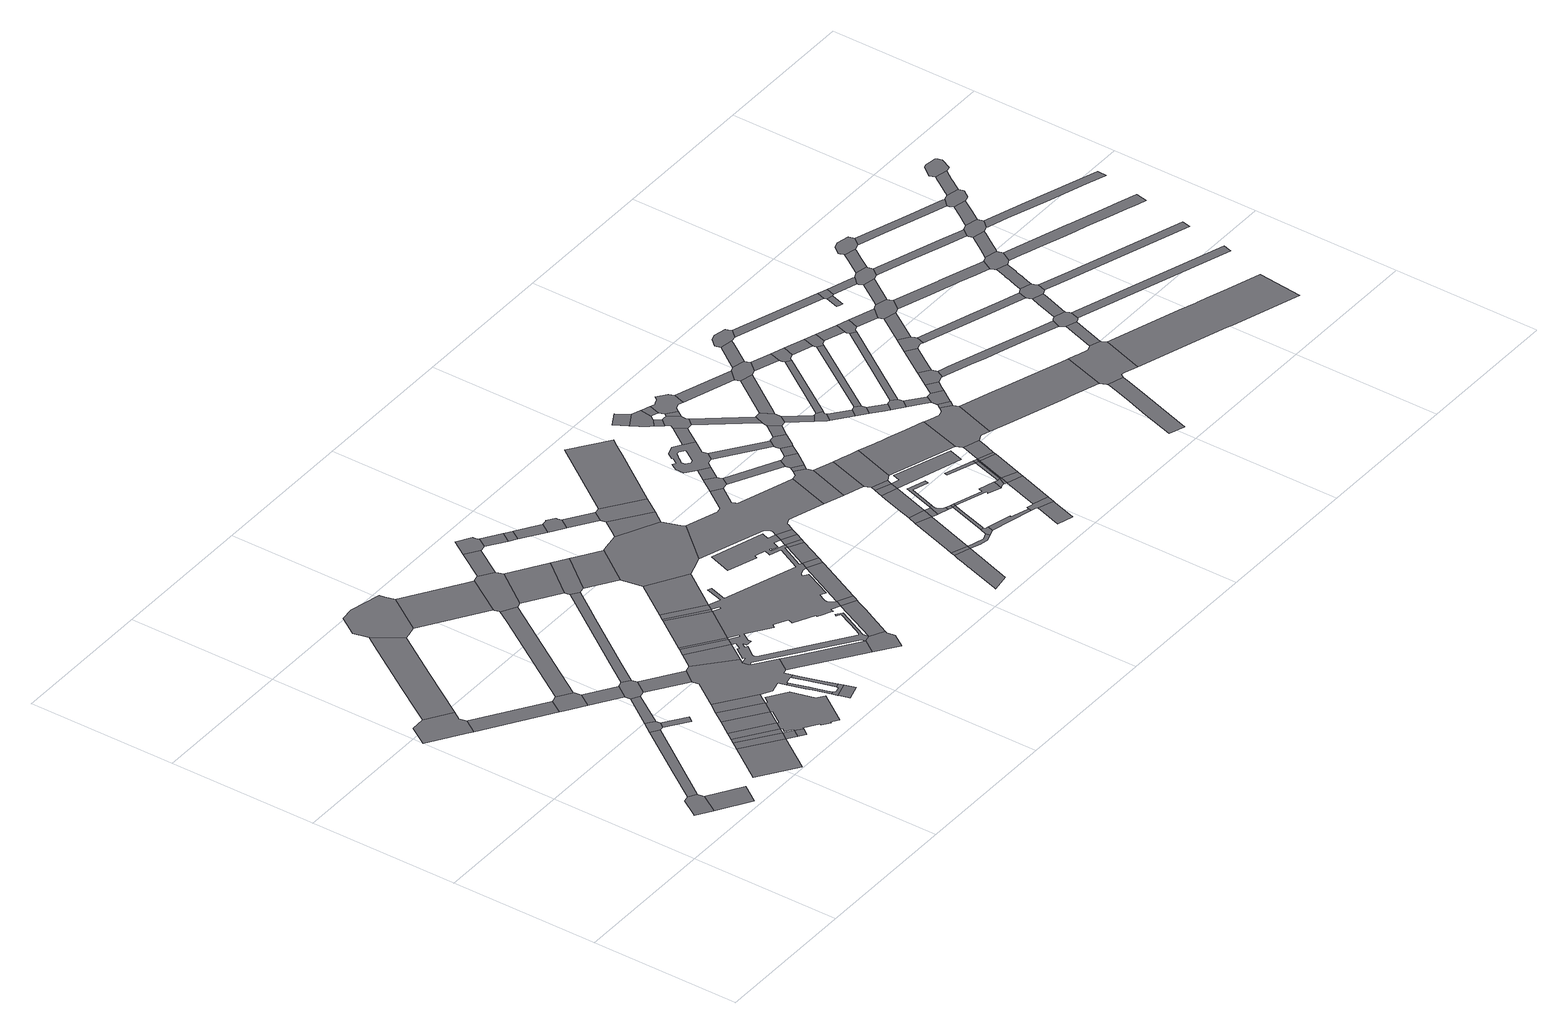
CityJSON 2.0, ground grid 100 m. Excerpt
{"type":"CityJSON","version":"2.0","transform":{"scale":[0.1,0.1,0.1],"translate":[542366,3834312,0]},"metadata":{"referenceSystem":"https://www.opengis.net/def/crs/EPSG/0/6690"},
"CityObjects":{
"road1":{"type":"Road","geometry":[{"type":"MultiSurface","lod":"1","boundaries":[[[0,1,2,3,4,5,6,7]]]}]},
"road2":{"type":"Road","attributes":{"RoadStructureAttribute.sectionType":"1"},"geometry":[{"type":"MultiSurface","lod":"1","boundaries":[[[6,5,4,8,9]]]}]},
"road3":{"type":"Road","geometry":[{"type":"MultiSurface","lod":"1","boundaries":[[[10,11,12,13,14,15,16,17,18,19]]]}]},
"road4":{"type":"Road","attributes":{"RoadStructureAttribute.sectionType":"1"},"geometry":[{"type":"MultiSurface","lod":"1","boundaries":[[[20,21,0,7,22]]]}]},
"road5":{"type":"Road","attributes":{"RoadStructureAttribute.sectionType":"1"},"geometry":[{"type":"MultiSurface","lod":"1","boundaries":[[[17,16,23,24]]]}]},
"road6":{"type":"Road","attributes":{"RoadStructureAttribute.sectionType":"1"},"geometry":[{"type":"MultiSurface","lod":"1","boundaries":[[[25,26,27,28,29]]]}]},
"road7":{"type":"Road","geometry":[{"type":"MultiSurface","lod":"1","boundaries":[[[30,20,22,31,32,33]]]}]},
"road8":{"type":"Road","attributes":{"RoadStructureAttribute.sectionType":"1"},"geometry":[{"type":"MultiSurface","lod":"1","boundaries":[[[34,35,36,37,38,39,10,19,40,41]]]}]},
"road9":{"type":"Road","geometry":[{"type":"MultiSurface","lod":"1","boundaries":[[[42,43,44,24,23,45,46,47,48,49,50]]]}]},
"road10":{"type":"Road","geometry":[{"type":"MultiSurface","lod":"1","boundaries":[[[51,25,29,52]]]}]},
"road11":{"type":"Road","geometry":[{"type":"MultiSurface","lod":"1","boundaries":[[[53,54,32,31]]]}]},
"road12":{"type":"Road","attributes":{"RoadStructureAttribute.sectionType":"1"},"geometry":[{"type":"MultiSurface","lod":"1","boundaries":[[[55,51,52,56]]]}]},
"road13":{"type":"Road","attributes":{"RoadStructureAttribute.sectionType":"1"},"geometry":[{"type":"MultiSurface","lod":"1","boundaries":[[[57,30,33,58]]]}]},
"road14":{"type":"Road","geometry":[{"type":"MultiSurface","lod":"1","boundaries":[[[59,55,56,60]]]}]},
"road15":{"type":"Road","attributes":{"RoadStructureAttribute.sectionType":"1"},"geometry":[{"type":"MultiSurface","lod":"1","boundaries":[[[52,29,61,62]]]}]},
"road16":{"type":"Road","attributes":{"RoadStructureAttribute.sectionType":"1"},"geometry":[{"type":"MultiSurface","lod":"1","boundaries":[[[63,47,46,64,65]]]}]},
"road17":{"type":"Road","attributes":{"RoadStructureAttribute.sectionType":"1"},"geometry":[{"type":"MultiSurface","lod":"1","boundaries":[[[66,59,60,67]]]}]},
"road18":{"type":"Road","geometry":[{"type":"MultiSurface","lod":"1","boundaries":[[[62,61,68,69]]]}]},
"road19":{"type":"Road","geometry":[{"type":"MultiSurface","lod":"1","boundaries":[[[70,66,67,71]]]}]},
"road20":{"type":"Road","geometry":[{"type":"MultiSurface","lod":"1","boundaries":[[[72,65,64,57,58,73,74,75]]]}]},
"road21":{"type":"Road","attributes":{"RoadStructureAttribute.sectionType":"1"},"geometry":[{"type":"MultiSurface","lod":"1","boundaries":[[[76,70,71,77,78]]]}]},
"road22":{"type":"Road","geometry":[{"type":"MultiSurface","lod":"1","boundaries":[[[79,80,81,82,83,84,85,71,67,86,87,60,56,88,89,90,62,69,91,92,93,94]]]}]},
"road23":{"type":"Road","attributes":{"RoadStructureAttribute.sectionType":"1"},"geometry":[{"type":"MultiSurface","lod":"1","boundaries":[[[74,73,95,96]]]}]},
"road24":{"type":"Road","attributes":{"RoadStructureAttribute.sectionType":"1"},"geometry":[{"type":"MultiSurface","lod":"1","boundaries":[[[97,98,42,50,99,100]]]}]},
"road25":{"type":"Road","geometry":[{"type":"MultiSurface","lod":"1","boundaries":[[[101,102,103,34,41,104,105,106,107,108]]]}]},
"road26":{"type":"Road","geometry":[{"type":"MultiSurface","lod":"1","boundaries":[[[109,96,95,110,76,78,111,112,113,114,115,116,117,118,119,120,121,122,123,124]]]}]},
"road27":{"type":"Road","geometry":[{"type":"MultiSurface","lod":"1","boundaries":[[[125,126,127,128,114,113,129,130,131,132,133]]]}]},
"road28":{"type":"Road","attributes":{"RoadStructureAttribute.sectionType":"1"},"geometry":[{"type":"MultiSurface","lod":"1","boundaries":[[[134,135,136,137,138,139,140,141,142,143,133,132,144,145]]]}]},
"road29":{"type":"Road","geometry":[{"type":"MultiSurface","lod":"1","boundaries":[[[145,144,146,147,148]]]}]},
"road30":{"type":"Road","attributes":{"RoadStructureAttribute.sectionType":"1"},"geometry":[{"type":"MultiSurface","lod":"1","boundaries":[[[149,150,118,117,151,152,153,154,135,134]]]}]},
"road31":{"type":"Road","attributes":{"RoadStructureAttribute.sectionType":"1"},"geometry":[{"type":"MultiSurface","lod":"1","boundaries":[[[155,156,72,75,157,158,159,160]]]}]},
"road32":{"type":"Road","attributes":{"RoadStructureAttribute.sectionType":"1"},"geometry":[{"type":"MultiSurface","lod":"1","boundaries":[[[161,106,105,162,163]]]}]},
"road33":{"type":"Road","attributes":{"RoadStructureAttribute.sectionType":"1"},"geometry":[{"type":"MultiSurface","lod":"1","boundaries":[[[164,109,124,165]]]}]},
"road34":{"type":"Road","geometry":[{"type":"MultiSurface","lod":"1","boundaries":[[[166,164,165,167]]]}]},
"road35":{"type":"Road","attributes":{"RoadStructureAttribute.sectionType":"1"},"geometry":[{"type":"MultiSurface","lod":"1","boundaries":[[[168,166,167,169]]]}]},
"road36":{"type":"Road","geometry":[{"type":"MultiSurface","lod":"1","boundaries":[[[170,171,163,162,172,173,97,100,174,175,176,177,178]]]}]},
"road37":{"type":"Road","geometry":[{"type":"MultiSurface","lod":"1","boundaries":[[[179,180,168,169,181]]]}]},
"road38":{"type":"Road","attributes":{"RoadStructureAttribute.sectionType":"1"},"geometry":[{"type":"MultiSurface","lod":"1","boundaries":[[[182,121,120,183,184,185,186]]]}]},
"road39":{"type":"Road","geometry":[{"type":"MultiSurface","lod":"1","boundaries":[[[187,179,181,188]]]}]},
"road40":{"type":"Road","attributes":{"RoadStructureAttribute.sectionType":"1"},"geometry":[{"type":"MultiSurface","lod":"1","boundaries":[[[176,175,189,190]]]}]},
"road41":{"type":"Road","geometry":[{"type":"MultiSurface","lod":"1","boundaries":[[[191,187,188,192]]]}]},
"road42":{"type":"Road","attributes":{"RoadStructureAttribute.sectionType":"1"},"geometry":[{"type":"MultiSurface","lod":"1","boundaries":[[[193,170,178,194]]]}]},
"road43":{"type":"Road","geometry":[{"type":"MultiSurface","lod":"1","boundaries":[[[195,186,185,196,197,198,199,200,201,202]]]}]},
"road44":{"type":"Road","geometry":[{"type":"MultiSurface","lod":"1","boundaries":[[[203,190,189,204,155,160,205,206,207]]]}]},
"road45":{"type":"Road","attributes":{"RoadStructureAttribute.sectionType":"1"},"geometry":[{"type":"MultiSurface","lod":"1","boundaries":[[[208,191,192,209,210,211]]]}]},
"road46":{"type":"Road","geometry":[{"type":"MultiSurface","lod":"1","boundaries":[[[212,193,194,213,214,215,216,217,218]]]}]},
"road47":{"type":"Road","attributes":{"RoadStructureAttribute.sectionType":"1"},"geometry":[{"type":"MultiSurface","lod":"1","boundaries":[[[219,220,221,222,223,224,225,226,227,228,229,230,231,232,192,188,233,234,181,169,235,236,167,165,237,238,239,240,241,242,123,122,243,244,186,195,245,246,247,248,249,250,251,252,253,254,255,256,257,258,259,260,261,262,263,264,265,266,267,268,269,270,271,272,273,274,275,276,277,278,279,280,281,282,283,284,285,286,287,288,289,290,291,292,293,294,295,296,297,298,299,300,301,302]]]}]},
"road48":{"type":"Road","attributes":{"RoadStructureAttribute.sectionType":"1"},"geometry":[{"type":"MultiSurface","lod":"1","boundaries":[[[303,207,206,304,305]]]}]},
"road49":{"type":"Road","attributes":{"RoadStructureAttribute.sectionType":"1"},"geometry":[{"type":"MultiSurface","lod":"1","boundaries":[[[276,195,202,306,307,308,309,310]]]}]},
"road50":{"type":"Road","attributes":{"RoadStructureAttribute.sectionType":"1"},"geometry":[{"type":"MultiSurface","lod":"1","boundaries":[[[215,214,311,312]]]}]},
"road51":{"type":"Road","geometry":[{"type":"MultiSurface","lod":"1","boundaries":[[[312,311,313,314]]]}]},
"road52":{"type":"Road","geometry":[{"type":"MultiSurface","lod":"1","boundaries":[[[277,276,310,315,316]]]}]},
"road53":{"type":"Road","attributes":{"RoadStructureAttribute.sectionType":"1"},"geometry":[{"type":"MultiSurface","lod":"1","boundaries":[[[317,318,314,313,319,320]]]}]},
"road54":{"type":"Road","geometry":[{"type":"MultiSurface","lod":"1","boundaries":[[[321,322,305,304,323,324,208,211,325,326,327,328,329,330]]]}]},
"road55":{"type":"Road","attributes":{"RoadStructureAttribute.sectionType":"1"},"geometry":[{"type":"MultiSurface","lod":"1","boundaries":[[[289,277,316,331,332]]]}]},
"road56":{"type":"Road","geometry":[{"type":"MultiSurface","lod":"1","boundaries":[[[333,334,320,319,335,336,337,338,339,340]]]}]},
"road57":{"type":"Road","attributes":{"RoadStructureAttribute.sectionType":"1"},"geometry":[{"type":"MultiSurface","lod":"1","boundaries":[[[337,336,341,342]]]}]},
"road58":{"type":"Road","geometry":[{"type":"MultiSurface","lod":"1","boundaries":[[[290,289,332,343]]]}]},
"road59":{"type":"Road","attributes":{"RoadStructureAttribute.sectionType":"1"},"geometry":[{"type":"MultiSurface","lod":"1","boundaries":[[[344,345,321,330,346]]]}]},
"road60":{"type":"Road","attributes":{"RoadStructureAttribute.sectionType":"1"},"geometry":[{"type":"MultiSurface","lod":"1","boundaries":[[[293,290,343,347]]]}]},
"road61":{"type":"Road","geometry":[{"type":"MultiSurface","lod":"1","boundaries":[[[348,349,350,342,341,351,344,346,352]]]}]},
"road62":{"type":"Road","geometry":[{"type":"MultiSurface","lod":"1","boundaries":[[[294,293,347,353]]]}]},
"road63":{"type":"Road","geometry":[{"type":"MultiSurface","lod":"1","boundaries":[[[301,294,353,354]]]}]},
"road64":{"type":"Road","geometry":[{"type":"MultiSurface","lod":"1","boundaries":[[[302,301,354,355,356]]]}]},
"road65":{"type":"Road","attributes":{"RoadStructureAttribute.sectionType":"1"},"geometry":[{"type":"MultiSurface","lod":"1","boundaries":[[[357,358,359,360,361,362,363,364,365,366]]]}]},
"road66":{"type":"Road","geometry":[{"type":"MultiSurface","lod":"1","boundaries":[[[367,368,369,370,371,327,326,372,373,374,375,302,356,376,377,378,379,380,381,382,383,384,385,386,387]]]}]},
"road67":{"type":"Road","geometry":[{"type":"MultiSurface","lod":"1","boundaries":[[[388,357,366,389]]]}]},
"road68":{"type":"Road","attributes":{"RoadStructureAttribute.sectionType":"1"},"geometry":[{"type":"MultiSurface","lod":"1","boundaries":[[[390,348,352,391,392,393]]]}]},
"road69":{"type":"Road","attributes":{"RoadStructureAttribute.sectionType":"1"},"geometry":[{"type":"MultiSurface","lod":"1","boundaries":[[[394,395,396,388,389,397]]]}]},
"road70":{"type":"Road","attributes":{"RoadStructureAttribute.sectionType":"1"},"geometry":[{"type":"MultiSurface","lod":"1","boundaries":[[[398,389,366,399,400,401,402]]]}]},
"road71":{"type":"Road","geometry":[{"type":"MultiSurface","lod":"1","boundaries":[[[403,367,387,404,405,406,407,408,409]]]}]},
"road72":{"type":"Road","geometry":[{"type":"MultiSurface","lod":"1","boundaries":[[[410,394,397,411]]]}]},
"road73":{"type":"Road","geometry":[{"type":"MultiSurface","lod":"1","boundaries":[[[412,402,401,413,414,415,416,417]]]}]},
"road74":{"type":"Road","geometry":[{"type":"MultiSurface","lod":"1","boundaries":[[[418,403,409,419]]]}]},
"road75":{"type":"Road","attributes":{"RoadStructureAttribute.sectionType":"1"},"geometry":[{"type":"MultiSurface","lod":"1","boundaries":[[[411,397,420,421]]]}]},
"road76":{"type":"Road","attributes":{"RoadStructureAttribute.sectionType":"1"},"geometry":[{"type":"MultiSurface","lod":"1","boundaries":[[[422,423,424,425,412,417]]]}]},
"road77":{"type":"Road","geometry":[{"type":"MultiSurface","lod":"1","boundaries":[[[426,427,428,429,382,381,430,431,432]]]}]},
"road78":{"type":"Road","attributes":{"RoadStructureAttribute.sectionType":"1"},"geometry":[{"type":"MultiSurface","lod":"1","boundaries":[[[433,434,435,436,410,411,437]]]}]},
"road79":{"type":"Road","attributes":{"RoadStructureAttribute.sectionType":"1"},"geometry":[{"type":"MultiSurface","lod":"1","boundaries":[[[406,405,438,439]]]}]},
"road80":{"type":"Road","geometry":[{"type":"MultiSurface","lod":"1","boundaries":[[[440,421,420,441,442,443,444,445,446,447]]]}]},
"road81":{"type":"Road","geometry":[{"type":"MultiSurface","lod":"1","boundaries":[[[448,449,450,451,452,453,454,455,456,457,458,459,460,461,462,463,464,418,419,465,466,467,468,469,470,471,472],[473,474,475,476,477,478,479,480,481,482,483,484,485,486,487]]]}]},
"road82":{"type":"Road","attributes":{"RoadStructureAttribute.sectionType":"1"},"geometry":[{"type":"MultiSurface","lod":"1","boundaries":[[[442,441,425,488]]]}]},
"road83":{"type":"Road","attributes":{"RoadStructureAttribute.sectionType":"1"},"geometry":[{"type":"MultiSurface","lod":"1","boundaries":[[[489,490,414,413,491,492]]]}]},
"road84":{"type":"Road","geometry":[{"type":"MultiSurface","lod":"1","boundaries":[[[488,425,424,493]]]}]},
"road85":{"type":"Road","geometry":[{"type":"MultiSurface","lod":"1","boundaries":[[[494,433,437,495]]]}]},
"road86":{"type":"Road","attributes":{"RoadStructureAttribute.sectionType":"1"},"geometry":[{"type":"MultiSurface","lod":"1","boundaries":[[[431,430,496,497]]]}]},
"road87":{"type":"Road","attributes":{"RoadStructureAttribute.sectionType":"1"},"geometry":[{"type":"MultiSurface","lod":"1","boundaries":[[[498,494,495,499,500]]]}]},
"road88":{"type":"Road","attributes":{"RoadStructureAttribute.sectionType":"1"},"geometry":[{"type":"MultiSurface","lod":"1","boundaries":[[[501,426,432,502]]]}]},
"road89":{"type":"Road","attributes":{"RoadStructureAttribute.sectionType":"1"},"geometry":[{"type":"MultiSurface","lod":"1","boundaries":[[[503,504,505,506,440,447]]]}]},
"road90":{"type":"Road","geometry":[{"type":"MultiSurface","lod":"1","boundaries":[[[507,508,509,439,438,510,501,502,511]]]}]},
"road91":{"type":"Road","attributes":{"RoadStructureAttribute.sectionType":"1"},"geometry":[{"type":"MultiSurface","lod":"1","boundaries":[[[469,468,512,513]]]}]},
"road92":{"type":"Road","attributes":{"RoadStructureAttribute.sectionType":"1"},"geometry":[{"type":"MultiSurface","lod":"1","boundaries":[[[514,515,516,517,518]]]}]},
"road93":{"type":"Road","geometry":[{"type":"MultiSurface","lod":"1","boundaries":[[[519,448,472,520,521,522]]]}]},
"road94":{"type":"Road","attributes":{"RoadStructureAttribute.sectionType":"1"},"geometry":[{"type":"MultiSurface","lod":"1","boundaries":[[[523,524,493,424,525,526,527,528,529]]]}]},
"road95":{"type":"Road","geometry":[{"type":"MultiSurface","lod":"1","boundaries":[[[530,531,532,497,496,498,500,533,534]]]}]},
"road96":{"type":"Road","attributes":{"RoadStructureAttribute.sectionType":"1"},"geometry":[{"type":"MultiSurface","lod":"1","boundaries":[[[535,536,537,538]]]}]},
"road97":{"type":"Road","geometry":[{"type":"MultiSurface","lod":"1","boundaries":[[[539,540,541,492,491,542,543,544,514,518,545,546]]]}]},
"road98":{"type":"Road","attributes":{"RoadStructureAttribute.sectionType":"1"},"geometry":[{"type":"MultiSurface","lod":"1","boundaries":[[[547,507,511,548,549]]]}]},
"road99":{"type":"Road","geometry":[{"type":"MultiSurface","lod":"1","boundaries":[[[538,537,550,551,552,553,554,555,556]]]}]},
"road100":{"type":"Road","attributes":{"RoadStructureAttribute.sectionType":"1"},"geometry":[{"type":"MultiSurface","lod":"1","boundaries":[[[557,553,552,558,559,560,561]]]}]},
"road101":{"type":"Road","geometry":[{"type":"MultiSurface","lod":"1","boundaries":[[[562,561,560,563,564,565,519,522,566,567,568,569,570,571,572]]]}]},
"road102":{"type":"Road","geometry":[{"type":"MultiSurface","lod":"1","boundaries":[[[573,574,575,513,512,576,547,549,577,578]]]}]},
"road103":{"type":"Road","geometry":[{"type":"MultiSurface","lod":"1","boundaries":[[[579,580,581,582,495,437]]]}]},
"road104":{"type":"Road","attributes":{"RoadStructureAttribute.sectionType":"1"},"geometry":[{"type":"MultiSurface","lod":"1","boundaries":[[[583,546,545,584]]]}]},
"road105":{"type":"Road","attributes":{"RoadStructureAttribute.sectionType":"1"},"geometry":[{"type":"MultiSurface","lod":"1","boundaries":[[[529,528,585,586,587,588,589]]]}]},
"road106":{"type":"Road","attributes":{"RoadStructureAttribute.sectionType":"1"},"geometry":[{"type":"MultiSurface","lod":"1","boundaries":[[[590,556,555,591,592,593]]]}]},
"road107":{"type":"Road","attributes":{"RoadStructureAttribute.sectionType":"1"},"geometry":[{"type":"MultiSurface","lod":"1","boundaries":[[[594,572,571,595]]]}]},
"road108":{"type":"Road","geometry":[{"type":"MultiSurface","lod":"1","boundaries":[[[588,587,583,596]]]}]},
"road109":{"type":"Road","attributes":{"RoadStructureAttribute.sectionType":"1"},"geometry":[{"type":"MultiSurface","lod":"1","boundaries":[[[568,567,597,598,599,600]]]}]},
"road110":{"type":"Road","geometry":[{"type":"MultiSurface","lod":"1","boundaries":[[[601,602,603,604]]]}]},
"road111":{"type":"Road","attributes":{"RoadStructureAttribute.sectionType":"1"},"geometry":[{"type":"MultiSurface","lod":"1","boundaries":[[[605,606,607,573,578,608]]]}]},
"road112":{"type":"Road","geometry":[{"type":"MultiSurface","lod":"1","boundaries":[[[596,583,584,609]]]}]},
"road113":{"type":"Road","geometry":[{"type":"MultiSurface","lod":"1","boundaries":[[[603,589,588,610]]]}]},
"road114":{"type":"Road","geometry":[{"type":"MultiSurface","lod":"1","boundaries":[[[611,612,613,614,593,592,615,594,595,616,617,618,619,620]]]}]},
"road115":{"type":"Road","attributes":{"RoadStructureAttribute.sectionType":"1"},"geometry":[{"type":"MultiSurface","lod":"1","boundaries":[[[621,622,623,624,625,626,534,533,627,628,629]]]}]},
"road116":{"type":"Road","attributes":{"RoadStructureAttribute.sectionType":"1"},"geometry":[{"type":"MultiSurface","lod":"1","boundaries":[[[630,596,609,631]]]}]},
"road117":{"type":"Road","geometry":[{"type":"MultiSurface","lod":"1","boundaries":[[[604,603,610,632]]]}]},
"road118":{"type":"Road","geometry":[{"type":"MultiSurface","lod":"1","boundaries":[[[633,634,600,599,605,608,635,636,637,638,639]]]}]},
"road119":{"type":"Road","geometry":[{"type":"MultiSurface","lod":"1","boundaries":[[[632,610,630,640]]]}]},
"road120":{"type":"Road","geometry":[{"type":"MultiSurface","lod":"1","boundaries":[[[640,630,631,641]]]}]},
"road121":{"type":"Road","attributes":{"RoadStructureAttribute.sectionType":"1"},"geometry":[{"type":"MultiSurface","lod":"1","boundaries":[[[642,643,637,636,644,645]]]}]},
"road122":{"type":"Road","attributes":{"RoadStructureAttribute.sectionType":"1"},"geometry":[{"type":"MultiSurface","lod":"1","boundaries":[[[646,640,641,647,648]]]}]},
"road123":{"type":"Road","geometry":[{"type":"MultiSurface","lod":"1","boundaries":[[[649,645,644,650,651,652,653,654,655]]]}]},
"road124":{"type":"Road","attributes":{"RoadStructureAttribute.sectionType":"1"},"geometry":[{"type":"MultiSurface","lod":"1","boundaries":[[[656,653,652,657,658]]]}]},
"road125":{"type":"Road","attributes":{"RoadStructureAttribute.sectionType":"1"},"geometry":[{"type":"MultiSurface","lod":"1","boundaries":[[[619,618,659,660]]]}]},
"road126":{"type":"Road","attributes":{"RoadStructureAttribute.sectionType":"1"},"geometry":[{"type":"MultiSurface","lod":"1","boundaries":[[[661,662,633,639,663,664]]]}]},
"road127":{"type":"Road","geometry":[{"type":"MultiSurface","lod":"1","boundaries":[[[665,658,657,666,667,668]]]}]},
"road128":{"type":"Road","geometry":[{"type":"MultiSurface","lod":"1","boundaries":[[[669,670,671,672,673,629,628,674,675,646,648,676,677,678,679]]]}]},
"road129":{"type":"Road","attributes":{"RoadStructureAttribute.sectionType":"1"},"geometry":[{"type":"MultiSurface","lod":"1","boundaries":[[[667,666,680,681,682,683]]]}]},
"road130":{"type":"Road","attributes":{"RoadStructureAttribute.sectionType":"1"},"geometry":[{"type":"MultiSurface","lod":"1","boundaries":[[[684,649,655,685]]]}]},
"road131":{"type":"Road","geometry":[{"type":"MultiSurface","lod":"1","boundaries":[[[686,683,682,687,688,689]]]}]},
"road132":{"type":"Road","geometry":[{"type":"MultiSurface","lod":"1","boundaries":[[[690,691,660,659,661,664,692,693,694,695]]]}]},
"road133":{"type":"Road","attributes":{"RoadStructureAttribute.sectionType":"1"},"geometry":[{"type":"MultiSurface","lod":"1","boundaries":[[[688,687,696,697,698]]]}]},
"road134":{"type":"Road","attributes":{"RoadStructureAttribute.sectionType":"1"},"geometry":[{"type":"MultiSurface","lod":"1","boundaries":[[[699,700,669,679,701]]]}]},
"road135":{"type":"Road","attributes":{"RoadStructureAttribute.sectionType":"1"},"geometry":[{"type":"MultiSurface","lod":"1","boundaries":[[[693,692,702,703]]]}]},
"road136":{"type":"Road","geometry":[{"type":"MultiSurface","lod":"1","boundaries":[[[704,705,698,697,706,707,699,701,708,709,710]]]}]},
"road137":{"type":"Road","attributes":{"RoadStructureAttribute.sectionType":"1"},"geometry":[{"type":"MultiSurface","lod":"1","boundaries":[[[711,665,668,712]]]}]},
"road138":{"type":"Road","attributes":{"RoadStructureAttribute.sectionType":"1"},"geometry":[{"type":"MultiSurface","lod":"1","boundaries":[[[713,714,690,695,715,716]]]}]},
"road139":{"type":"Road","attributes":{"RoadStructureAttribute.sectionType":"1"},"geometry":[{"type":"MultiSurface","lod":"1","boundaries":[[[717,704,710,718,719]]]}]},
"road140":{"type":"Road","geometry":[{"type":"MultiSurface","lod":"1","boundaries":[[[703,702,720,684,685,721,722,723,724,725]]]}]},
"road141":{"type":"Road","geometry":[{"type":"MultiSurface","lod":"1","boundaries":[[[726,727,728,729,713,716,730,731,732,733]]]}]},
"road142":{"type":"Road","attributes":{"RoadStructureAttribute.sectionType":"1"},"geometry":[{"type":"MultiSurface","lod":"1","boundaries":[[[734,686,689,735]]]}]},
"road143":{"type":"Road","geometry":[{"type":"MultiSurface","lod":"1","boundaries":[[[736,717,719,737,738,739,740,741,742,743]]]}]},
"road144":{"type":"Road","attributes":{"RoadStructureAttribute.sectionType":"1"},"geometry":[{"type":"MultiSurface","lod":"1","boundaries":[[[744,745,746,747,748,678,677,749,750,751,752,753]]]}]},
"road145":{"type":"Road","attributes":{"RoadStructureAttribute.sectionType":"1"},"geometry":[{"type":"MultiSurface","lod":"1","boundaries":[[[725,724,754,755]]]}]},
"road146":{"type":"Road","geometry":[{"type":"MultiSurface","lod":"1","boundaries":[[[755,754,756,711,712,757,758,759,760]]]}]},
"road147":{"type":"Road","attributes":{"RoadStructureAttribute.sectionType":"1"},"geometry":[{"type":"MultiSurface","lod":"1","boundaries":[[[761,736,743,762,763]]]}]},
"road148":{"type":"Road","attributes":{"RoadStructureAttribute.sectionType":"1"},"geometry":[{"type":"MultiSurface","lod":"1","boundaries":[[[764,765,766,767,768,769,770,771,772,773]]]}]},
"road149":{"type":"Road","attributes":{"RoadStructureAttribute.sectionType":"1"},"geometry":[{"type":"MultiSurface","lod":"1","boundaries":[[[760,759,774,775,776]]]}]},
"road150":{"type":"Road","geometry":[{"type":"MultiSurface","lod":"1","boundaries":[[[777,761,763,778,779,780,781,782,783,784,785]]]}]},
"road151":{"type":"Road","attributes":{"RoadStructureAttribute.sectionType":"1"},"geometry":[{"type":"MultiSurface","lod":"1","boundaries":[[[731,730,786,787,788]]]}]},
"road152":{"type":"Road","geometry":[{"type":"MultiSurface","lod":"1","boundaries":[[[776,775,789,734,735,790,791,792,793]]]}]},
"road153":{"type":"Road","attributes":{"RoadStructureAttribute.sectionType":"1"},"geometry":[{"type":"MultiSurface","lod":"1","boundaries":[[[794,795,796,797,798,740,739,799,800,801,802,803,804,805,806]]]}]},
"road154":{"type":"Road","attributes":{"RoadStructureAttribute.sectionType":"1"},"geometry":[{"type":"MultiSurface","lod":"1","boundaries":[[[807,777,785,808]]]}]},
"road155":{"type":"Road","attributes":{"RoadStructureAttribute.sectionType":"1"},"geometry":[{"type":"MultiSurface","lod":"1","boundaries":[[[793,792,809,810]]]}]},
"road156":{"type":"Road","geometry":[{"type":"MultiSurface","lod":"1","boundaries":[[[811,812,813,814,753,752,815,764,773,816,817,818,819,820,821,822,823]]]}]},
"road157":{"type":"Road","geometry":[{"type":"MultiSurface","lod":"1","boundaries":[[[824,825,826,827,828]]]}]},
"road158":{"type":"Road","geometry":[{"type":"MultiSurface","lod":"1","boundaries":[[[829,830,810,809,807,808,831,832,833,834]]]}]},
"road159":{"type":"Road","geometry":[{"type":"MultiSurface","lod":"1","boundaries":[[[788,787,824,828,835,836]]]}]},
"road160":{"type":"Road","attributes":{"RoadStructureAttribute.sectionType":"1"},"geometry":[{"type":"MultiSurface","lod":"1","boundaries":[[[837,838,782,781,839,840,841,842,843]]]}]},
"road161":{"type":"Road","attributes":{"RoadStructureAttribute.sectionType":"1"},"geometry":[{"type":"MultiSurface","lod":"1","boundaries":[[[844,845,829,834,846,847]]]}]},
"road162":{"type":"Road","attributes":{"RoadStructureAttribute.sectionType":"1"},"geometry":[{"type":"MultiSurface","lod":"1","boundaries":[[[848,836,835,849,850,851]]]}]},
"road163":{"type":"Road","attributes":{"RoadStructureAttribute.sectionType":"1"},"geometry":[{"type":"MultiSurface","lod":"1","boundaries":[[[852,823,822,853]]]}]},
"road164":{"type":"Road","geometry":[{"type":"MultiSurface","lod":"1","boundaries":[[[854,855,806,805,856,857,852,853,858,859,860,861,862,863,864]]]}]},
"road165":{"type":"Road","geometry":[{"type":"MultiSurface","lod":"1","boundaries":[[[865,851,850,866,867,844,847,868,869,870,871,872]]]}]},
"road166":{"type":"Road","attributes":{"RoadStructureAttribute.sectionType":"1"},"geometry":[{"type":"MultiSurface","lod":"1","boundaries":[[[873,874,875,876,877,832,831,878,879,880,881,882,883,884]]]}]},
"road167":{"type":"Road","attributes":{"RoadStructureAttribute.sectionType":"1"},"geometry":[{"type":"MultiSurface","lod":"1","boundaries":[[[885,886,887,854,864,888,889,890]]]}]},
"road168":{"type":"Road","attributes":{"RoadStructureAttribute.sectionType":"1"},"geometry":[{"type":"MultiSurface","lod":"1","boundaries":[[[891,892,893,865,872,894,895,896]]]}]},
"road169":{"type":"Road","geometry":[{"type":"MultiSurface","lod":"1","boundaries":[[[897,898,843,842,885,890,899,900,901,902,903,904,905]]]}]},
"road170":{"type":"Road","attributes":{"RoadStructureAttribute.sectionType":"1"},"geometry":[{"type":"MultiSurface","lod":"1","boundaries":[[[906,907,908,909,910,911,819,818,912,913,914,915,916]]]}]},
"road171":{"type":"Road","geometry":[{"type":"MultiSurface","lod":"1","boundaries":[[[917,918,919,920,921,891,896,922,923,924,925]]]}]},
"road172":{"type":"Road","attributes":{"RoadStructureAttribute.sectionType":"1"},"geometry":[{"type":"MultiSurface","lod":"1","boundaries":[[[926,927,928,929,930,931,897,905,932,933,934,935,936,937,938]]]}]},
"road173":{"type":"Road","attributes":{"RoadStructureAttribute.sectionType":"1"},"geometry":[{"type":"MultiSurface","lod":"1","boundaries":[[[939,940,941,869,868,942,943,944,945,946]]]}]},
"road174":{"type":"Road","geometry":[{"type":"MultiSurface","lod":"1","boundaries":[[[947,948,884,883,949,950,926,938,951,952,953]]]}]},
"road175":{"type":"Road","attributes":{"RoadStructureAttribute.sectionType":"1"},"geometry":[{"type":"MultiSurface","lod":"1","boundaries":[[[861,860,954,955]]]}]},
"road176":{"type":"Road","attributes":{"RoadStructureAttribute.sectionType":"1"},"geometry":[{"type":"MultiSurface","lod":"1","boundaries":[[[956,957,947,953,958,959,960,961]]]}]},
"road177":{"type":"Road","attributes":{"RoadStructureAttribute.sectionType":"1"},"geometry":[{"type":"MultiSurface","lod":"1","boundaries":[[[962,963,964,965,923,922,966,967,968,969,970]]]}]},
"road178":{"type":"Road","geometry":[{"type":"MultiSurface","lod":"1","boundaries":[[[971,946,945,972,956,961,973,974,975,976,977]]]}]},
"road179":{"type":"Road","attributes":{"RoadStructureAttribute.sectionType":"1"},"geometry":[{"type":"MultiSurface","lod":"1","boundaries":[[[978,979,980,902,901,981,982,983,984]]]}]},
"road180":{"type":"Road","attributes":{"RoadStructureAttribute.sectionType":"1"},"geometry":[{"type":"MultiSurface","lod":"1","boundaries":[[[985,986,987,971,977,988,989]]]}]},
"road181":{"type":"Road","attributes":{"RoadStructureAttribute.sectionType":"1"},"geometry":[{"type":"MultiSurface","lod":"1","boundaries":[[[990,991,992,993,994,952,951,995,996,997,998,999,1000,1001,1002,1003,1004,1005,1006,1007,1008]]]}]},
"road182":{"type":"Road","geometry":[{"type":"MultiSurface","lod":"1","boundaries":[[[1009,1010,970,969,1011,1012,985,989,1013,1014,1015,1016,1017,1018]]]}]},
"road183":{"type":"Road","attributes":{"RoadStructureAttribute.sectionType":"1"},"geometry":[{"type":"MultiSurface","lod":"1","boundaries":[[[1019,1020,1021,1022,1023,1009,1018,1024,1025,1026,1027]]]}]},
"road184":{"type":"Road","attributes":{"RoadStructureAttribute.sectionType":"1"},"geometry":[{"type":"MultiSurface","lod":"1","boundaries":[[[1028,1029,974,973,1030,1031,1032,1033,1034,1035,1036]]]}]},
"road185":{"type":"Road","geometry":[{"type":"MultiSurface","lod":"1","boundaries":[[[1037,1038,1039,1040,1019,1027,1041,1042,1043,1044,1045]]]}]}
},
"vertices":[
[469,383,0],[426,374,0],[345,249,0],[344,249,0],[446,182,0],[446,183,0],[528,307,0],[518,351,0],
[658,44,0],[744,166,0],
[186,2065,0],[87,2059,0],[3,1930,0],[70,1886,0],[250,1767,0],[250,1765,0],[265,1756,0],[326,1849,0],[314,1898,0],[352,1956,0],
[852,924,0],[607,580,0],[904,886,0],
[707,1464,0],[766,1555,0],
[1012,420,0],[844,183,0],[843,182,0],[1088,8,0],[1257,246,0],
[903,995,0],[934,891,0],[961,928,0],[956,957,0],
[659,2779,0],[580,2664,0],[364,2335,0],[247,2158,0],[247,2156,0],[187,2066,0],[568,2287,0],[777,2602,0],
[816,1567,0],[808,1565,0],[770,1556,0],[733,1447,0],[854,1367,0],[914,1457,0],[913,1460,0],[908,1499,0],[907,1507,0],
[1047,469,0],[1292,295,0],
[1079,788,0],[1105,825,0],
[1069,500,0],[1314,326,0],
[1051,1201,0],[1102,1170,0],
[1105,550,0],[1350,376,0],
[1316,205,0],[1350,253,0],
[928,1449,0],[1045,1240,0],[1111,1329,0],
[1172,645,0],[1417,471,0],
[1361,171,0],[1395,219,0],
[1225,720,0],[1470,546,0],
[1149,1338,0],[1142,1177,0],[1205,1264,0],[1198,1303,0],
[1276,791,0],[1497,584,0],[1520,617,0],
[1541,128,0],[1587,98,0],[1730,299,0],[1679,334,0],[1638,489,0],[1512,574,0],[1484,536,0],[1430,462,0],[1362,368,0],[1326,318,0],[1310,295,0],[1355,261,0],[1400,229,0],[1491,167,0],[1484,157,0],[1534,120,0],
[1391,1009,0],[1457,1097,0],
[1301,2305,0],[1244,2218,0],[1394,2248,0],[1396,2250,0],
[817,3019,0],[720,3008,0],[634,2881,0],[811,2609,0],[877,2622,0],[1044,2871,0],[1030,2937,0],[1023,2970,0],
[1504,1107,0],[1397,962,0],[1589,575,0],[1670,598,0],[1685,546,0],[1703,551,0],[1705,558,0],[1749,570,0],[1757,566,0],[1784,574,0],[1768,626,0],[1800,635,0],[1865,725,0],[1718,830,0],[1710,880,0],[1729,907,0],
[1772,322,0],[1747,405,0],[1740,429,0],[1735,444,0],[1710,461,0],[1718,434,0],[1730,393,0],[1763,282,0],[1783,288,0],
[1865,307,0],[1837,299,0],[1837,292,0],[1837,287,0],[1836,284,0],[1833,282,0],[1805,274,0],[1799,273,0],[1792,276,0],[1787,279,0],[1773,246,0],[1875,274,0],
[1779,226,0],[1794,170,0],[1897,201,0],
[1840,388,0],[1796,533,0],[1769,524,0],[1784,476,0],[1805,405,0],[1822,349,0],
[1672,2072,0],[1227,1452,0],[1301,1452,0],[1562,1816,0],[1616,1891,0],[1722,2039,0],
[1413,2629,0],[1293,2351,0],[1456,2601,0],
[1574,1205,0],[1817,1031,0],
[1605,1248,0],[1848,1075,0],
[1616,1263,0],[1858,1089,0],
[1505,2612,0],[1502,2612,0],[1295,2340,0],[1301,2309,0],[1422,2257,0],[1434,2261,0],[1611,2502,0],[1594,2549,0],[1595,2551,0],
[1774,1485,0],[1754,1457,0],[2016,1311,0],
[1956,660,0],[1872,584,0],[2185,361,0],[2232,328,0],[2295,418,0],
[1783,1498,0],[2025,1324,0],
[1664,2110,0],[1854,2345,0],
[1812,1538,0],[2054,1365,0],
[1628,2801,0],[1719,2741,0],
[2342,427,0],[2379,223,0],[2442,311,0],[2440,320,0],[2432,352,0],[2430,361,0],[2432,366,0],[2439,380,0],
[1908,2310,0],[1671,2076,0],[1724,2041,0],[1764,2045,0],[1953,2281,0],
[1981,1773,0],[2122,1461,0],[2232,1611,0],[2240,1623,0],
[1702,2913,0],[1727,2742,0],[1762,2747,0],[1804,2815,0],[1801,2816,0],[1795,2846,0],[1794,2853,0],
[2778,1457,0],[2795,1505,0],[2444,1616,0],[2393,1466,0],[2588,1400,0],[2598,1420,0],[2671,1399,0],[2656,1356,0],[2734,1329,0],[2648,1163,0],[2157,1323,0],[2196,1441,0],[2168,1449,0],[2132,1333,0],[2077,1298,0],[2070,1285,0],[1920,1051,0],[1910,1034,0],[1842,1015,0],[1815,972,0],[1803,980,0],[1746,902,0],[1761,892,0],[1756,887,0],[1742,837,0],[2290,445,0],[2338,470,0],[2443,684,0],[2404,712,0],[2397,699,0],[2423,681,0],[2345,516,0],[2337,503,0],[2332,495,0],[2320,485,0],[1812,845,0],[1804,853,0],[1804,863,0],[1806,875,0],[1858,943,0],[1840,955,0],[1865,988,0],[1868,958,0],[1910,956,0],[1908,981,0],[1945,1034,0],[2097,926,0],[2113,947,0],[2126,940,0],[2206,900,0],[2191,866,0],[2334,797,0],[2327,785,0],[2348,775,0],[2418,742,0],[2422,740,0],[2429,762,0],[2491,734,0],[2513,780,0],[2487,804,0],[2479,824,0],[2479,839,0],[2484,849,0],[2505,892,0],[2543,875,0],[2623,1045,0],[2632,1063,0],[2597,1083,0],[2611,1101,0],[2641,1113,0],[2672,1109,0],[2694,1153,0],[2678,1161,0],[2759,1322,0],[2771,1312,0],[2783,1338,0],[2689,1369,0],[2696,1389,0],[2709,1386,0],[2706,1374,0],[2746,1362,0],[2761,1404,0],[2808,1388,0],[2833,1440,0],
[2010,2243,0],[1956,1919,0],[2132,2164,0],
[2527,561,0],[2542,591,0],[2572,652,0],[2580,669,0],[2588,686,0],
[1884,2666,0],[1928,2732,0],
[1933,2633,0],[1978,2700,0],
[2600,710,0],[2611,732,0],
[2097,2620,0],[1986,2694,0],[2088,2530,0],[2133,2596,0],
[2278,2188,0],[2168,2170,0],[1962,1886,0],[1980,1774,0],[2345,1655,0],[2385,1668,0],[2599,1914,0],[2589,1943,0],[2551,2055,0],[2550,2056,0],
[2767,1052,0],[2772,1062,0],
[2174,2604,0],[2173,2602,0],[2111,2515,0],[2186,2465,0],[2231,2532,0],[2226,2559,0],[2225,2568,0],[2224,2572,0],
[2359,2350,0],[2404,2416,0],
[2793,1106,0],
[2365,2310,0],[2293,2208,0],[2608,2137,0],
[2870,1264,0],
[2446,2420,0],[2443,2420,0],[2406,2415,0],[2359,2348,0],[2687,2248,0],
[2883,1290,0],
[2907,1340,0],
[2916,1358,0],[2932,1392,0],
[3270,479,0],[3260,449,0],[3243,397,0],[3227,351,0],[3225,344,0],[3217,319,0],[3147,109,0],[3144,99,0],[3268,118,0],[3377,444,0],
[2956,1994,0],[2865,1865,0],[2858,1855,0],[2855,1851,0],[2818,1840,0],[2831,1519,0],[2848,1482,0],[2850,1477,0],[2846,1468,0],[2940,1407,0],[2955,1438,0],[2959,1446,0],[2960,1448,0],[2999,1464,0],[3236,1386,0],[3330,1672,0],[3224,1706,0],[2955,1795,0],[2949,1811,0],[2941,1833,0],[3022,1947,0],
[3280,510,0],[3385,468,0],
[2795,2910,0],[2949,2614,0],[3003,2689,0],[3037,2737,0],
[3392,845,0],[3376,796,0],[3294,551,0],[3498,806,0],
[3498,437,0],[3445,422,0],[3499,411,0],[3553,429,0],[3545,453,0],
[3023,2090,0],[3061,1957,0],[3066,1955,0],[3098,2006,0],[3096,2014,0],[3095,2017,0],[3090,2042,0],
[3412,905,0],[3522,876,0],
[3562,504,0],[3593,443,0],[3607,481,0],[3590,486,0],[3585,493,0],[3582,498,0],
[3080,2170,0],[3146,2123,0],
[3540,791,0],[3564,860,0],
[3585,503,0],[3652,714,0],[3667,757,0],[3645,756,0],
[3391,1712,0],[3380,1696,0],[3373,1686,0],[3369,1680,0],[3373,1341,0],[3467,1624,0],[3456,1665,0],
[3495,1158,0],[3494,1153,0],[3483,1122,0],[3445,1005,0],[3607,1129,0],
[3406,1781,0],[3434,1835,0],
[3568,870,0],[3611,767,0],[3619,791,0],[3602,801,0],[3591,813,0],[3584,828,0],[3581,845,0],[3588,868,0],
[3231,2384,0],[3226,2387,0],[3176,2421,0],[3113,2398,0],[3095,2372,0],[3086,2360,0],[3091,2355,0],[3094,2353,0],[3070,2318,0],[3066,2313,0],[3064,2310,0],[3053,2317,0],[3042,2324,0],[3037,2317,0],[3012,2279,0],[3012,2278,0],[3013,2222,0],[3153,2133,0],[3173,2161,0],[3200,2166,0],[3213,2168,0],[3247,2217,0],[3245,2230,0],[3240,2256,0],[3297,2338,0],[3137,2251,0],[3115,2245,0],[3090,2267,0],[3087,2285,0],[3089,2292,0],[3091,2295,0],[3095,2299,0],[3120,2333,0],[3121,2335,0],[3127,2343,0],[3139,2358,0],[3164,2361,0],[3191,2343,0],[3192,2335,0],[3192,2330,0],
[3652,780,0],
[3765,432,0],[3768,440,0],[3882,370,0],[3888,394,0],
[3673,774,0],
[3516,1219,0],[3624,1182,0],
[3509,1296,0],[3602,1579,0],
[3528,1254,0],[3636,1217,0],[3637,1218,0],
[3414,1745,0],[3480,1698,0],
[3649,1046,0],[3754,1012,0],[3762,1038,0],[3636,1077,0],
[3482,1839,0],[3458,1834,0],[3443,1830,0],[3409,1769,0],[3547,1793,0],
[3524,1945,0],[3557,1995,0],
[3926,353,0],[3866,173,0],[3970,139,0],[4026,307,0],[4030,318,0],
[3328,2522,0],[3345,2407,0],[3354,2420,0],[3378,2454,0],
[3880,738,0],[3870,711,0],[3880,688,0],[3883,681,0],[3871,671,0],[3962,640,0],[3983,705,0],
[3727,1538,0],[3702,1546,0],[3662,1560,0],[3681,1239,0],[3775,1523,0],
[3246,2882,0],[3151,2826,0],[3201,2741,0],[3297,2797,0],
[3939,399,0],[3930,398,0],[3892,408,0],[3918,361,0],[3923,359,0],[3926,354,0],[4046,366,0],[3942,400,0],
[3530,1905,0],[3575,1833,0],[3594,1860,0],
[3230,2691,0],[3267,2645,0],[3281,2627,0],[3328,2664,0],[3334,2672,0],[3351,2694,0],[3363,2775,0],
[3347,2640,0],[3290,2616,0],[3300,2603,0],[3321,2577,0],[3361,2622,0],
[3382,2621,0],[3338,2555,0],[3344,2547,0],[3343,2544,0],[3404,2455,0],[3417,2455,0],[3456,2502,0],[3451,2509,0],[3447,2513,0],[3450,2552,0],[3400,2620,0],
[3599,2001,0],[3598,2000,0],[3572,1997,0],[3526,1931,0],[3604,1873,0],[3663,1955,0],
[4049,988,0],[4081,1086,0],[3697,1216,0],[3680,1164,0],
[4021,640,0],[4125,605,0],
[3980,649,0],[3990,649,0],[3998,650,0],[4030,700,0],[4008,697,0],
[3373,2771,0],[3360,2691,0],[3400,2678,0],[3425,2754,0],
[3415,2640,0],[3480,2594,0],
[4039,695,0],
[3661,2147,0],[3669,2137,0],[3671,2133,0],[3698,2198,0],
[3886,990,0],[3880,966,0],[4070,900,0],[4079,924,0],
[3666,2096,0],[3660,2087,0],[3657,2083,0],[3713,2025,0],
[4141,651,0],
[4093,893,0],
[3517,2783,0],[3498,2757,0],[3465,2744,0],[3460,2742,0],[3407,2659,0],[3499,2621,0],[3538,2633,0],[3569,2622,0],[3594,2698,0],[3582,2737,0],
[4218,1377,0],[4098,1417,0],[3979,1456,0],[3930,1471,0],[3909,1478,0],[3888,1485,0],[3891,1170,0],[4131,1090,0],[4221,1376,0],
[4104,890,0],[4209,855,0],
[4101,916,0],
[3740,2199,0],[3710,2198,0],[3740,2029,0],[3752,2030,0],[3787,2082,0],[3786,2096,0],[3784,2124,0],
[4111,913,0],
[4216,878,0],
[3905,1932,0],[3793,2074,0],[3858,1895,0],[3907,1930,0],
[4155,1046,0],[4236,937,0],[4261,1012,0],
[3928,1933,0],[3900,1841,0],[3905,1837,0],[3916,1828,0],[3956,1879,0],[3956,1894,0],[3965,1908,0],
[3964,1870,0],[4039,1732,0],[4078,1781,0],
[3917,2506,0],[3976,2571,0],
[3929,2469,0],[3743,2204,0],[3797,2141,0],[4015,2448,0],
[4104,1788,0],[4104,1681,0],[4142,1729,0],[4137,1761,0],
[4384,1378,0],[4375,1364,0],[4365,1350,0],[4326,1341,0],[4271,1359,0],[4132,1089,0],[4155,1047,0],[4304,1032,0],[4369,1011,0],[4463,1295,0],[4450,1334,0],
[4118,1670,0],[4167,1631,0],[4207,1601,0],[4244,1648,0],
[4228,2366,0],[4262,2344,0],
[4280,1657,0],[4281,1542,0],[4317,1589,0],[4313,1627,0],
[4012,2584,0],[4007,2582,0],[4054,2460,0],[4109,2526,0],[4101,2550,0],[4096,2564,0],
[4357,1483,0],[4399,1451,0],[4430,1499,0],
[4404,1408,0],[4400,1402,0],[4471,1364,0],
[4221,2403,0],[4247,2480,0],
[4471,1504,0],[4437,1500,0],[4403,1448,0],[4404,1414,0],[4473,1366,0],[4474,1368,0],[4537,1459,0],
[4454,2301,0],[4490,2277,0],
[4131,2751,0],[4021,2597,0],[4206,2720,0],[4216,2735,0],
[4520,1578,0],[4554,1485,0],[4588,1532,0],
[4225,2384,0],[4269,2354,0],[4271,2358,0],[4276,2364,0],[4311,2374,0],[4336,2450,0],
[4200,2849,0],[4165,2838,0],[4119,2789,0],[4122,2778,0],[4256,2743,0],[4299,2793,0],[4295,2804,0],[4286,2832,0],
[4670,2223,0],[4706,2198,0],
[4589,1680,0],[4631,1545,0],[4635,1544,0],[4640,1542,0],[4668,1596,0],[4665,1608,0],[4664,1610,0],[4657,1634,0],
[5189,1054,0],[4954,1130,0],[4774,1192,0],[4688,1221,0],[4485,1287,0],[4502,967,0],[4886,839,0],[4918,828,0],[5113,763,0],[5206,1049,0],
[4448,2328,0],[4474,2404,0],
[4451,2316,0],[4496,2285,0],[4502,2294,0],[4527,2302,0],[4552,2378,0],
[4715,1865,0],[4715,1719,0],[4782,1819,0],
[5137,718,0],[5112,640,0],[5074,521,0],[5024,369,0],[4955,153,0],[5058,119,0],[5107,268,0],[5171,465,0],[5225,632,0],[5241,684,0],
[4530,2301,0],[4666,2254,0],[4692,2331,0],
[4779,1960,0],[4821,1832,0],[4829,1829,0],[4833,1828,0],[4846,1823,0],[4864,1879,0],[4858,1893,0],[4857,1894,0],[4847,1914,0],
[4268,2739,0],[4862,2542,0],[4881,2600,0],
[4668,2240,0],[4713,2209,0],[4720,2219,0],[4748,2227,0],[4774,2303,0],
[5253,1400,0],[4991,1489,0],[4844,1538,0],[4740,1572,0],[4707,1583,0],[4802,1487,0],[4839,1475,0],[4864,1466,0],[4939,1441,0],[5060,1401,0],[5253,1337,0],[5431,1277,0],[5453,1334,0],
[4903,2142,0],[4987,2121,0],
[4890,2179,0],[4947,2245,0],
[5376,1019,0],[5341,1004,0],[5274,1026,0],[5256,1032,0],[5135,722,0],[5260,714,0],[5288,706,0],[5376,677,0],[5470,962,0],[5453,994,0],[5452,996,0],[5451,997,0],[5377,1021,0],
[4869,2523,0],[4840,2435,0],[4860,2428,0],[4880,2421,0],[4909,2513,0],
[4985,2260,0],[4976,2257,0],[5026,2134,0],[5079,2202,0],[5071,2225,0],[5066,2239,0],
[4926,2521,0],[4945,2578,0],
[5421,1695,0],[5249,1753,0],[5250,1690,0],[5393,1640,0],[5486,1610,0],[5541,1591,0],[5560,1650,0],
[5101,2428,0],[4993,2272,0],[5175,2398,0],[5185,2413,0],
[5119,2520,0],[5043,2482,0],[5087,2468,0],[5132,2516,0],
[5452,1241,0],[5525,1216,0],
[5487,1350,0],[5465,1340,0],[5438,1265,0],[5451,1243,0],[5526,1217,0],[5548,1228,0],[5559,1234,0],[5576,1293,0],[5572,1305,0],[5565,1329,0],[5564,1330,0],
[5170,2531,0],[5091,2456,0],[5100,2429,0],[5220,2426,0],[5261,2475,0],[5259,2487,0],[5252,2513,0],[5252,2515,0],
[5667,2004,0],[5580,2033,0],[5389,2097,0],[5385,2099,0],[5245,2146,0],[5246,2060,0],[5347,2027,0],[5380,2016,0],[5445,1994,0],[5558,1956,0],[5651,1924,0],[5692,1996,0],
[5557,1554,0],[5537,1495,0],[5531,1477,0],[5621,1493,0],[5622,1495,0],[5633,1531,0],
[5276,2690,0],[5240,2635,0],[5179,2544,0],[5307,2596,0],[5348,2658,0],[5356,2669,0],
[5594,1668,0],[5568,1654,0],[5635,1532,0],[5668,1548,0],[5669,1549,0],[5687,1606,0],[5686,1606,0],[5682,1616,0],[5672,1646,0],
[6291,691,0],[6150,737,0],[6099,754,0],[6089,758,0],[6076,762,0],[5961,800,0],[5983,477,0],[6019,465,0],[6450,323,0],[6481,313,0],[6514,617,0],
[5344,2789,0],[5306,2777,0],[5264,2726,0],[5268,2715,0],[5276,2691,0],[5395,2682,0],[5437,2733,0],[5434,2744,0],[5427,2771,0],
[5669,1888,0],[5645,1816,0],[5642,1808,0],[5629,1768,0],[5625,1757,0],[5612,1719,0],[5684,1682,0],[5699,1725,0],[5701,1731,0],[5716,1778,0],[5721,1791,0],[5745,1864,0],[5746,1866,0],
[5863,2273,0],[5714,2324,0],[5472,2404,0],[5243,2418,0],[5441,2351,0],[5688,2269,0],[5834,2220,0],[5874,2270,0],
[5729,2011,0],[5719,2007,0],[5663,1899,0],[5668,1890,0],[5781,1883,0],[5823,1953,0],[5814,1992,0],
[6603,890,0],[6618,949,0],
[5846,2181,0],[5776,2079,0],[5832,2019,0],[5873,2081,0],[5917,2144,0],[5930,2162,0],
[6038,2533,0],[5921,2572,0],[5815,2607,0],[5588,2683,0],[5406,2679,0],[5581,2622,0],[5858,2529,0],[6005,2481,0],[6051,2528,0],
[5912,2282,0],[5838,2208,0],[5967,2174,0],[6011,2223,0],[6007,2235,0],[6005,2239,0],[5998,2262,0],
[6010,1499,0],[5894,1536,0],[5753,1584,0],[5748,1522,0],[5827,1497,0],[6658,1221,0],[6670,1280,0],
[6023,2442,0],[5972,2367,0],[5922,2295,0],[6054,2345,0],[6106,2422,0],
[6608,1692,0],[6502,1727,0],[6268,1805,0],[6262,1807,0],[6142,1847,0],[5790,1880,0],[5865,1855,0],[5883,1849,0],[5906,1841,0],[5993,1812,0],[6176,1751,0],[6243,1729,0],[6310,1707,0],[6492,1646,0],[6583,1616,0],[6643,1596,0],[6657,1591,0],[6717,1571,0],[6731,1651,0],
[6088,2539,0],[6060,2531,0],[6011,2468,0],[6013,2463,0],[6136,2430,0],[6145,2433,0],[6184,2484,0],[6180,2495,0],[6176,2508,0],[6172,2520,0],
[6195,2696,0],[6175,2666,0],[6136,2609,0],[6105,2563,0],[6102,2559,0],[6189,2545,0],[6221,2593,0],[6235,2613,0],[6279,2677,0],
[6618,2021,0],[6297,2128,0],[5979,2170,0],[6114,2126,0],[6377,2037,0],[6646,1946,0],[6774,1903,0],[6781,1901,0],[6786,1964,0],
[6259,2813,0],[6234,2803,0],[6182,2734,0],[6190,2712,0],[6288,2679,0],[6318,2688,0],[6352,2763,0],[6344,2787,0],[6339,2801,0]
]}
